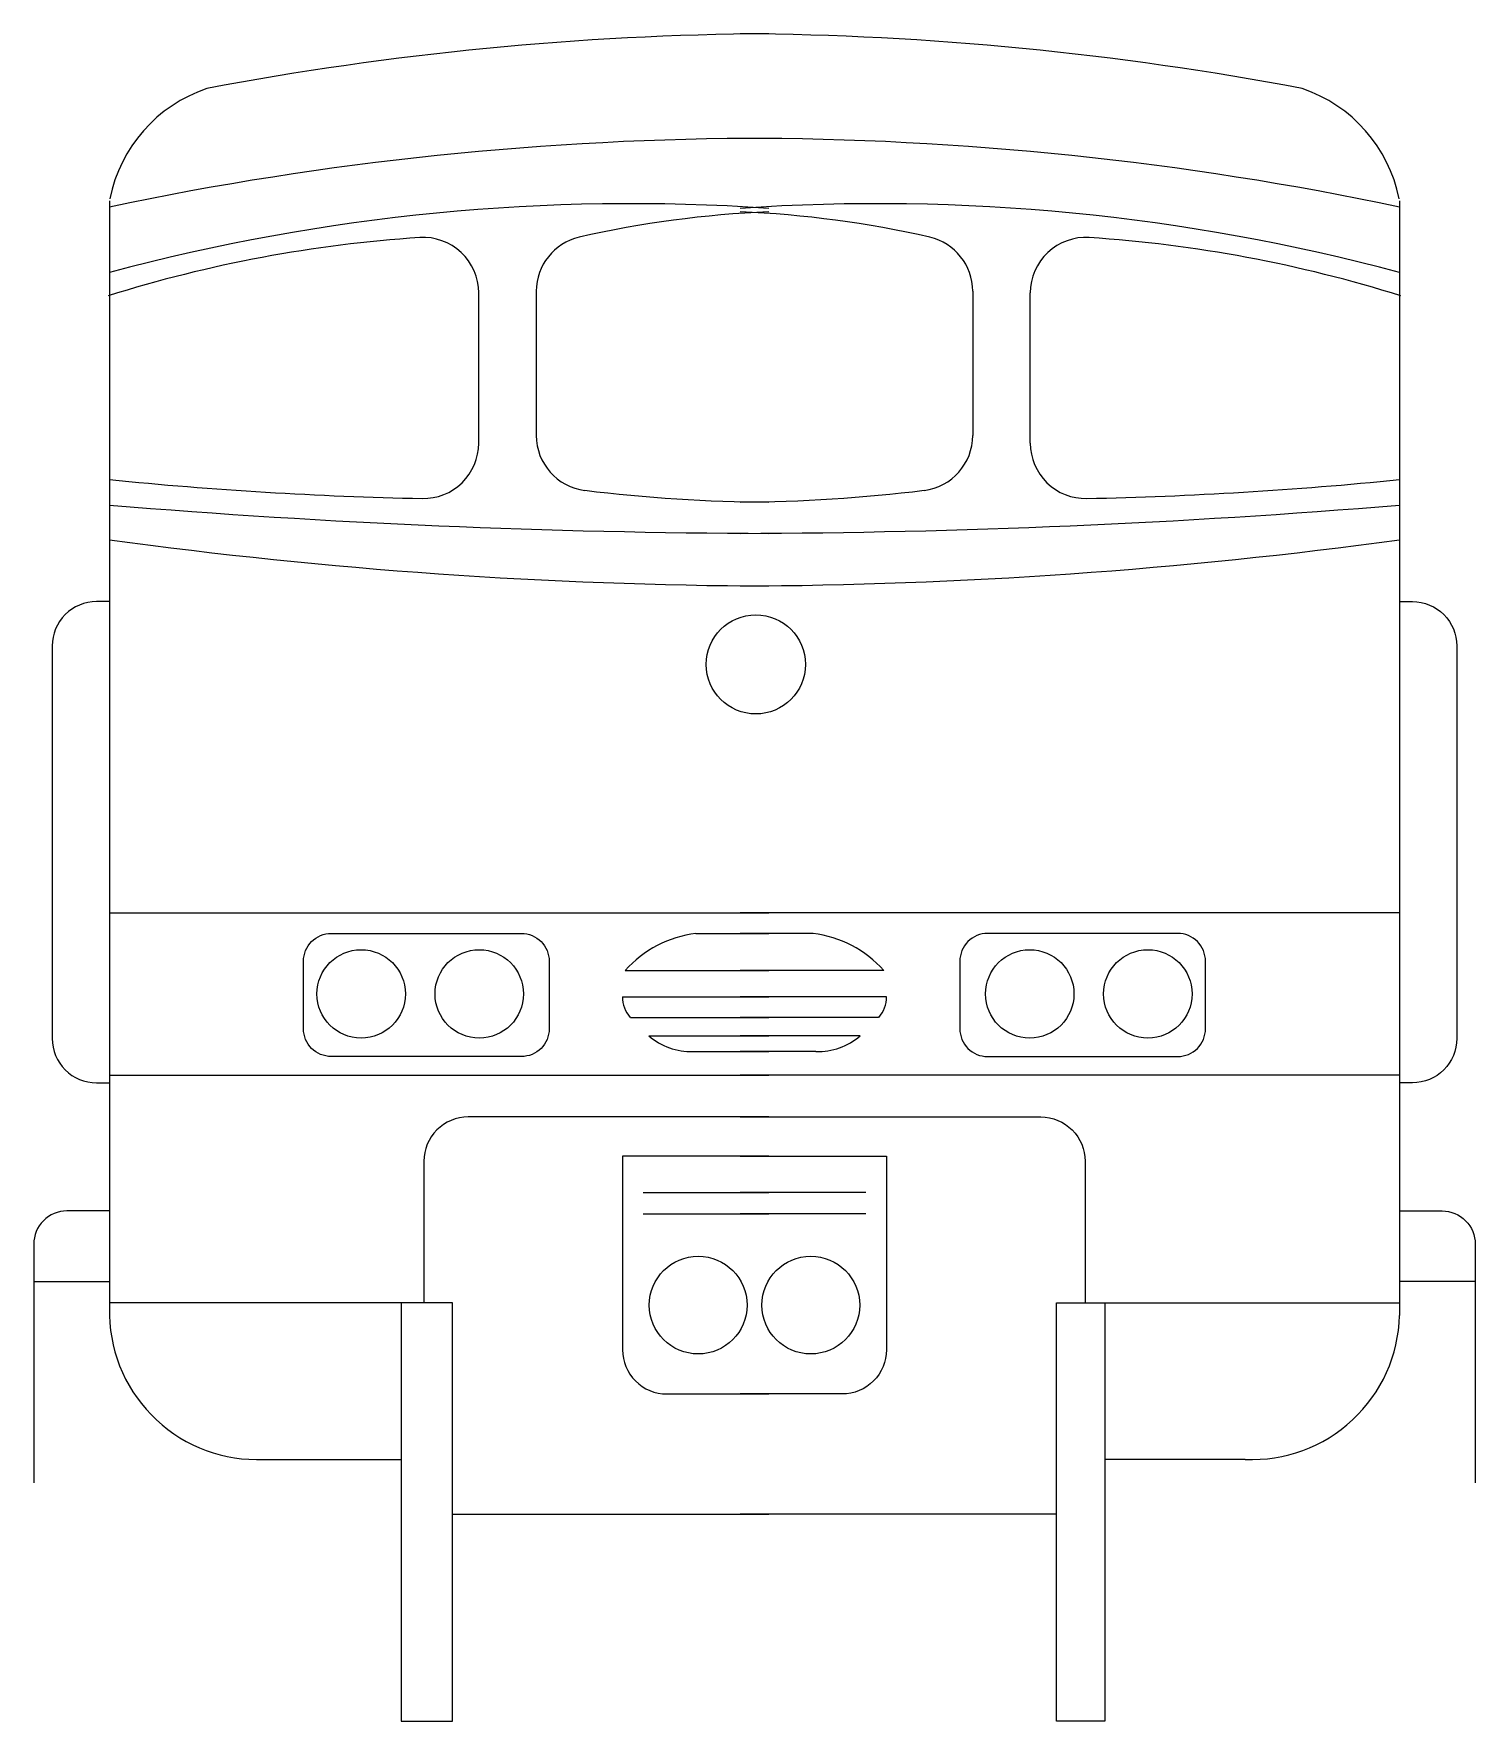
# Model space of a CAD drawing. Header units: metres. Extents: x -1.42 to 1.42, y 0 to 3.32.
import ezdxf

# ---------------------------------------------------------------- set-up
doc = ezdxf.new("R2010")
doc.units = ezdxf.units.M

msp = doc.modelspace()

# ---------------------------------------------------------------- linework, layer by layer
for p, q in [((-0.5434, 2.518), (-0.5434, 2.8143)), ((-0.4299, 2.8175), (-0.4299, 2.5332)), ((0.4299, 2.8175), (0.4299, 2.5332)), ((0.5434, 2.518), (0.5434, 2.8143))]:
    msp.add_line(p, q)
for points in [[(-1.2709, 2.9952), (-1.2709, 0.7992)], [(1.2709, 2.9952), (1.2709, 0.7992)], [(-1.2709, 1.5929), (0.0281, 1.5929)], [(1.2709, 1.5929), (-0.0281, 1.5929)], [(-0.1156, 1.5521), (0.0281, 1.5521)], [(0.1156, 1.5521), (-0.0281, 1.5521)], [(-0.2545, 1.4793), (0.0281, 1.4793)], [(0.2545, 1.4793), (-0.0281, 1.4793)], [(-0.2601, 1.4275), (0.0281, 1.4275)], [(0.2601, 1.4275), (-0.0281, 1.4275)], [(-0.2446, 1.3867), (0.0281, 1.3867)], [(0.2446, 1.3867), (-0.0281, 1.3867)], [(-0.2082, 1.3504), (0.0281, 1.3504)], [(0.2082, 1.3504), (-0.0281, 1.3504)], [(-0.1211, 1.3195), (0.0281, 1.3195)], [(0.1211, 1.3195), (-0.0281, 1.3195)], [(-1.2709, 1.2732), (0.0281, 1.2732)], [(1.2709, 1.2732), (-0.0281, 1.2732)], [(-0.2193, 1.0417), (0.0281, 1.0417)], [(0.2193, 1.0417), (-0.0281, 1.0417)], [(-0.2193, 0.9998), (0.0281, 0.9998)], [(0.2193, 0.9998), (-0.0281, 0.9998)], [(-1.42, 0.8664), (-1.2709, 0.8664)], [(1.42, 0.8664), (1.2709, 0.8664)], [(-0.6961, 0.8245), (-0.6961, 0), (-0.5953, 0), (-0.5953, 0.8245), (-1.2709, 0.8245)], [(0.69, 0.8245), (0.69, 0), (0.5953, 0), (0.5953, 0.8245), (1.2709, 0.8245)], [(-0.9668, 0.5159), (-0.6961, 0.5159)], [(0.9668, 0.5159), (0.69, 0.5159)], [(-0.5953, 0.4079), (0.0281, 0.4079)], [(0.5953, 0.4079), (-0.0281, 0.4079)]]:
    msp.add_lwpolyline(points)
for points in [[(-1.2709, 2.2058), (-1.2964, 2.2058, 0.414214), (-1.3836, 2.1186), (-1.3836, 1.3449, 0.414214), (-1.2964, 1.2578), (-1.2709, 1.2578)], [(1.2709, 2.2058), (1.2964, 2.2058, -0.414214), (1.3836, 2.1186), (1.3836, 1.3449, -0.414214), (1.2964, 1.2578), (1.2709, 1.2578)], [(0.0281, 1.1905), (-0.5643, 1.1905, 0.414214), (-0.6515, 1.1033), (-0.6515, 0.8245)], [(-0.0281, 1.1905), (0.5643, 1.1905, -0.414214), (0.6515, 1.1033), (0.6515, 0.8245)], [(0.0281, 1.1134), (-0.2601, 1.1134), (-0.2601, 0.732, 0.414214), (-0.1729, 0.6449), (0.0281, 0.6449)], [(-0.0281, 1.1134), (0.2601, 1.1134), (0.2601, 0.732, -0.414214), (0.1729, 0.6449), (-0.0281, 0.6449)], [(-1.2709, 1.0053), (-1.3546, 1.0053, 0.414214), (-1.42, 0.9399), (-1.42, 0.4696)], [(1.2709, 1.0053), (1.3546, 1.0053, -0.414214), (1.42, 0.9399), (1.42, 0.4696)]]:
    msp.add_lwpolyline(points, format="xyb")
for points in [[(-0.8341, 1.5521), (-0.459, 1.5521, -0.414214), (-0.4045, 1.4976), (-0.4045, 1.364, -0.414214), (-0.459, 1.3096), (-0.8341, 1.3096, -0.414214), (-0.8885, 1.364), (-0.8885, 1.4976, -0.414214)], [(0.8341, 1.5521), (0.459, 1.5521, 0.414214), (0.4045, 1.4976), (0.4045, 1.364, 0.414214), (0.459, 1.3096), (0.8341, 1.3096, 0.414214), (0.8885, 1.364), (0.8885, 1.4976, 0.414214)]]:
    msp.add_lwpolyline(points, format="xyb", close=True)
for centre, radius in [((0.0027, 2.0822), 0.0977), ((-0.775, 1.433), 0.0871), ((-0.5423, 1.433), 0.0871), ((0.5423, 1.433), 0.0871), ((0.775, 1.433), 0.0871), ((-0.1109, 0.8199), 0.0963), ((0.1109, 0.8199), 0.0963)]:
    msp.add_circle(centre, radius)
for centre, radius, start, end in [((0.0711, -2.8464), 6.1712, 90.39897, 100.74361), ((-0.0711, -2.8464), 6.1712, 79.25639, 89.60103), ((-0.9862, 2.9425), 0.2895, 108.7565, 168.6518), ((0.9862, 2.9425), 0.2895, 11.3482, 71.2435), ((0.0275, -3.1798), 6.2983, 89.99422, 101.89837), ((-0.0275, -3.1798), 6.2983, 78.10163, 90.00578), ((-0.2416, -0.9924), 3.9822, 86.1159, 104.9791), ((0.114, 0.9194), 2.0562, 92.3948, 102.9065), ((0.2416, -0.9924), 3.9822, 75.0209, 93.8841), ((-0.114, 0.9194), 2.0562, 77.0935, 87.6052), ((-0.4871, 0.303), 2.6257, 93.7657, 107.43), ((-0.6524, 2.8143), 0.109, 0, 93.7657), ((-0.3209, 2.8175), 0.109, 102.9065, 180), ((0.3209, 2.8175), 0.109, 0, 77.0935), ((0.6524, 2.8143), 0.109, 86.2343, 180), ((0.4871, 0.303), 2.6257, 72.57, 86.2343), ((-0.3209, 2.5332), 0.109, 180, 263.0052), ((0.3209, 2.5332), 0.109, 276.9948, 0), ((-0.6524, 2.518), 0.109, 268.8024, 0), ((0.6524, 2.518), 0.109, 180, 271.1976), ((-0.4909, 10.241), 7.8337, 264.2859, 268.80243), ((0.4909, 10.241), 7.8337, 271.19757, 275.7141), ((0.0881, 18.9205), 16.5804, 265.29869, 269.79291), ((0.0443, 5.5095), 3.1075, 263.0052, 269.7025), ((-0.0443, 5.5095), 3.1075, 270.2975, 276.9948), ((-0.0881, 18.9205), 16.5804, 270.20709, 274.70131), ((0.0669, 12.1075), 9.8709, 262.21089, 269.77505), ((-0.0669, 12.1075), 9.8709, 270.22495, 277.78911), ((-0.088, 1.3303), 0.2235, 97.1048, 138.1752), ((0.088, 1.3303), 0.2235, 41.8248, 82.8952), ((-0.2001, 1.4269), 0.06, 179.4172, 222.0435), ((0.2001, 1.4269), 0.06, 317.9565, 0.5828), ((-0.1239, 1.4501), 0.1307, 229.7774, 271.2), ((0.1239, 1.4501), 0.1307, 268.8, 310.2226), ((-0.9796, 0.807), 0.2914, 181.5307, 272.5195), ((0.9796, 0.807), 0.2914, 267.4805, 358.4693)]:
    msp.add_arc(centre, radius, start, end)

doc.saveas('drawing.dxf')
